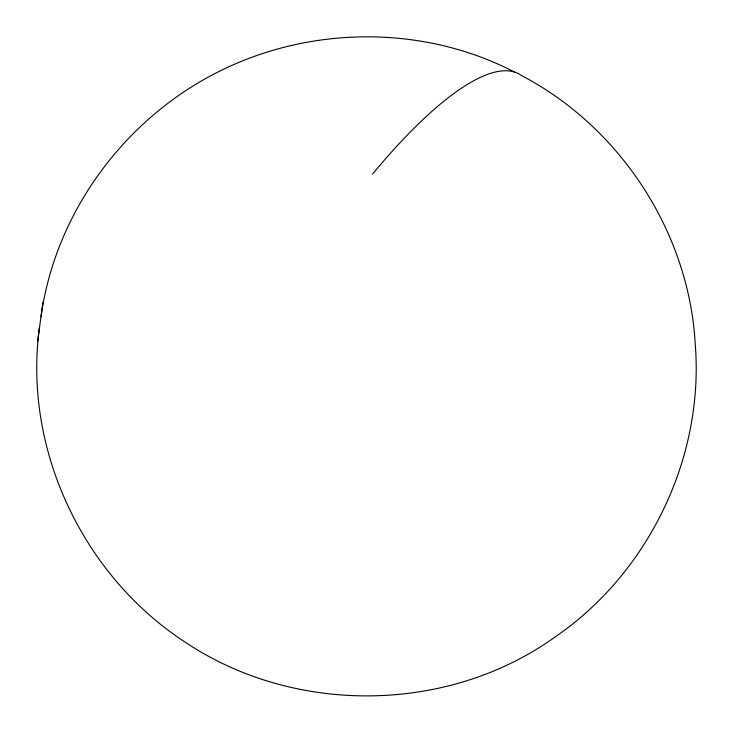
<?xml version="1.0" encoding="UTF-8"?>
<svg xmlns="http://www.w3.org/2000/svg" width="733" height="733" viewBox="0 0 733 733"><rect width="100%" height="100%" fill="white"/><g stroke="black" fill="none" stroke-linecap="round" stroke-linejoin="round"><path stroke-width="1.1" d="M39.591 326.597C22.65 448.257 82.472 575.304 185.147 642.135C294.822 715.509 448.404 713.86 555.651 636.583C648.989 572.363 704.285 457.236 695.25 344.253C689.084 232.553 620.466 127.221 521.42 75.508A329.502 88.528 -59.5 0 0 372.584 174.033M41.002 316.812C54.682 216.803 119.112 126.259 207.228 77.671C300.622 25.893 419.285 22.65 514.346 71.981M37.612 341.386L42.954 302.262"/></g></svg>
